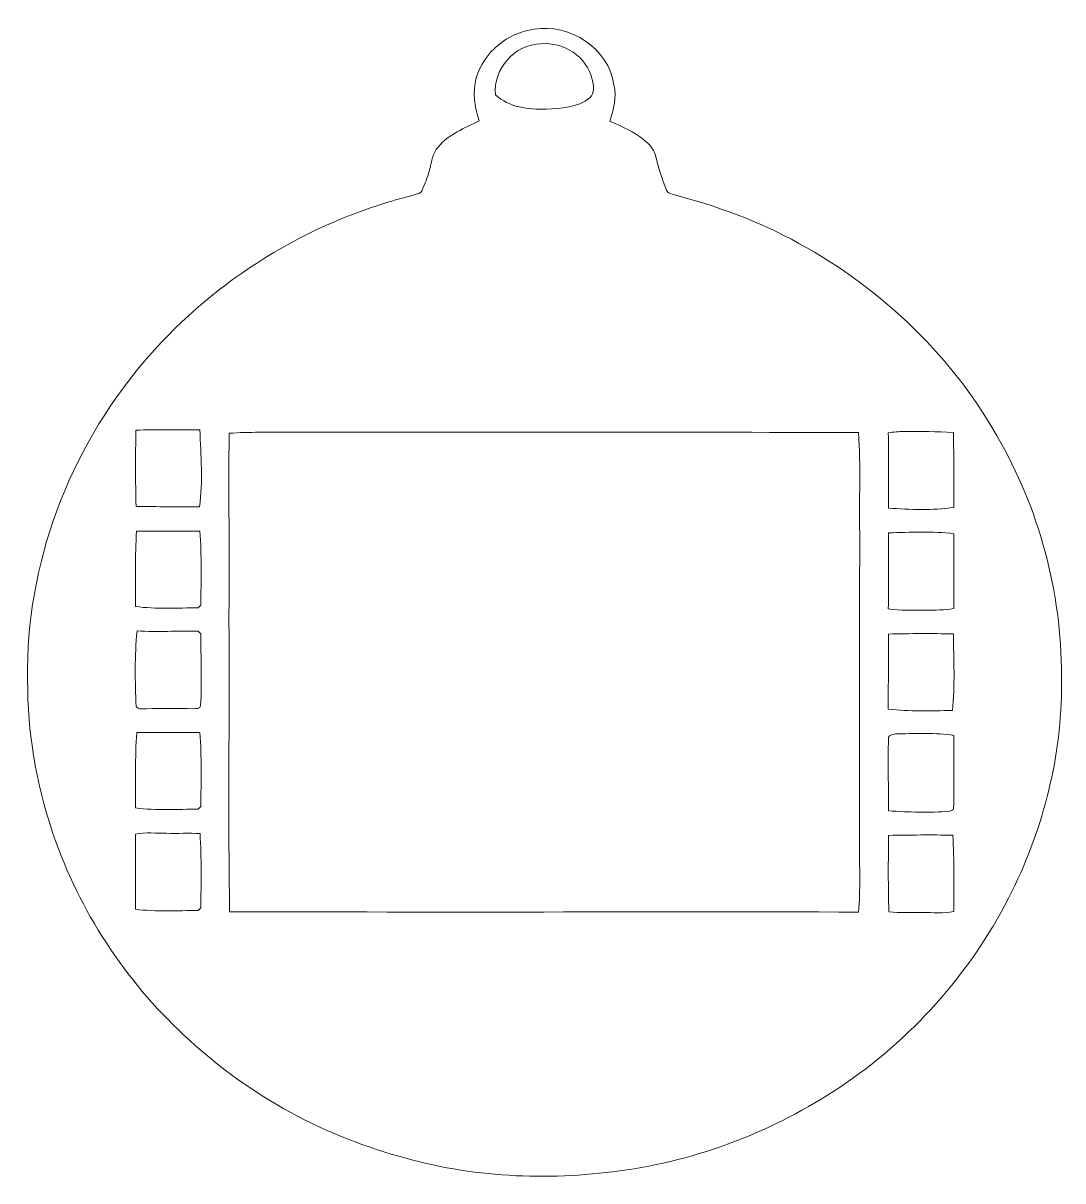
# Model space of a CAD drawing. Header units: centimetres. Extents: x -14.3 to 14.3, y -15.9 to 15.9.
import ezdxf

# ---------------------------------------------------------------- set-up
doc = ezdxf.new("R2010")
doc.units = ezdxf.units.CM
doc.header["$MEASUREMENT"] = 0
doc.layers.add('Layer 1', color=7, linetype='Continuous')

msp = doc.modelspace()

# ---------------------------------------------------------------- linework, layer by layer
at = {"layer": 'Layer 1', "color": 9, "lineweight": 9}
for points, knots in [([(-0.2827, 15.76247), (0.68815, 15.92933), (1.77576, 15.24036), (1.90418, 14.23318), (1.90418, 14.23318), (1.99695, 13.89275), (1.89429, 13.55267), (1.79798, 13.22741), (1.79798, 13.22741), (2.1296, 13.08594), (2.46826, 12.94342), (2.74556, 12.70671), (2.74556, 12.70671), (2.87114, 12.60123), (3.00273, 12.47952), (3.04471, 12.31407), (3.04471, 12.31407), (3.12761, 11.98175), (3.23274, 11.65508), (3.3548, 11.33511), (3.3548, 11.33511), (3.37632, 11.26738), (3.45182, 11.24586), (3.51249, 11.22539), (3.51249, 11.22539), (4.71935, 10.90578), (5.90644, 10.48244), (6.99864, 9.87179), (6.99864, 9.87179), (9.31074, 8.60778), (11.28983, 6.70278), (12.55489, 4.38397), (12.55489, 4.38397), (13.68202, 2.37526), (14.25916, 0.06421), (14.22247, -2.23802), (14.22247, -2.23802), (14.23094, -4.21216), (13.73247, -6.17114), (12.8671, -7.93996), (12.8671, -7.93996), (11.825, -10.04746), (10.23714, -11.88296), (8.30074, -13.21681), (8.30074, -13.21681), (6.5037, -14.45789), (4.42407, -15.29115), (2.2619, -15.60971), (2.2619, -15.60971), (0.24753, -15.91239), (-1.83598, -15.84219), (-3.80272, -15.29221), (-3.80272, -15.29221), (-6.01181, -14.70906), (-8.08438, -13.59499), (-9.76572, -12.04453), (-9.76572, -12.04453), (-11.41354, -10.56287), (-12.68531, -8.66669), (-13.44519, -6.586), (-13.44519, -6.586), (-13.91227, -5.24686), (-14.20296, -3.83539), (-14.21425, -2.41441), (-14.21425, -2.41441), (-14.3423, 0.74401), (-13.2173, 3.90667), (-11.23363, 6.35424), (-11.23363, 6.35424), (-9.46127, 8.55063), (-7.00947, 10.18576), (-4.3093, 11.00314), (-4.3093, 11.00314), (-4.02779, 11.09734), (-3.73639, 11.15413), (-3.45417, 11.24586), (-3.45417, 11.24586), (-3.38503, 11.26843), (-3.36245, 11.34675), (-3.33387, 11.40531), (-3.33387, 11.40531), (-3.26685, 11.57535), (-3.19559, 11.74504), (-3.15396, 11.92354), (-3.15396, 11.92354), (-3.10245, 12.12709), (-3.07776, 12.35287), (-2.92994, 12.5155), (-2.92994, 12.5155), (-2.64102, 12.87745), (-2.19687, 13.04149), (-1.79576, 13.24469), (-1.79576, 13.24469), (-1.93335, 13.61934), (-1.98203, 14.03597), (-1.8769, 14.42509), (-1.8769, 14.42509), (-1.66912, 15.13276), (-1.01295, 15.67533), (-0.2827, 15.76247), (-0.2827, 15.76247), (-0.2827, 15.76247), (-0.2827, 15.76247), (-0.2827, 15.76247)], [0, 0, 0, 0, 0.03703704, 0.03703704, 0.03703704, 0.03703704, 0.07407407, 0.07407407, 0.07407407, 0.07407407, 0.11111111, 0.11111111, 0.11111111, 0.11111111, 0.14814815, 0.14814815, 0.14814815, 0.14814815, 0.18518519, 0.18518519, 0.18518519, 0.18518519, 0.22222222, 0.22222222, 0.22222222, 0.22222222, 0.25925926, 0.25925926, 0.25925926, 0.25925926, 0.2962963, 0.2962963, 0.2962963, 0.2962963, 0.33333333, 0.33333333, 0.33333333, 0.33333333, 0.37037037, 0.37037037, 0.37037037, 0.37037037, 0.40740741, 0.40740741, 0.40740741, 0.40740741, 0.44444444, 0.44444444, 0.44444444, 0.44444444, 0.48148148, 0.48148148, 0.48148148, 0.48148148, 0.51851852, 0.51851852, 0.51851852, 0.51851852, 0.55555556, 0.55555556, 0.55555556, 0.55555556, 0.59259259, 0.59259259, 0.59259259, 0.59259259, 0.62962963, 0.62962963, 0.62962963, 0.62962963, 0.66666667, 0.66666667, 0.66666667, 0.66666667, 0.7037037, 0.7037037, 0.7037037, 0.7037037, 0.74074074, 0.74074074, 0.74074074, 0.74074074, 0.77777778, 0.77777778, 0.77777778, 0.77777778, 0.81481481, 0.81481481, 0.81481481, 0.81481481, 0.85185185, 0.85185185, 0.85185185, 0.85185185, 0.88888889, 0.88888889, 0.88888889, 0.88888889, 0.92592593, 0.92592593, 0.92592593, 0.92592593, 1, 1, 1, 1]), ([(-1.3502, 13.95589), (-0.97238, 13.61829), (-0.44745, 13.54103), (0.04115, 13.56678), (0.04115, 13.56678), (0.4539, 13.5883), (0.91181, 13.601), (1.24906, 13.87511), (1.24906, 13.87511), (1.38171, 14.00281), (1.35348, 14.21871), (1.31292, 14.37923), (1.31292, 14.37923), (1.17745, 15.00223), (0.5234, 15.42416), (-0.09925, 15.35854), (-0.09925, 15.35854), (-0.81222, 15.3603), (-1.42605, 14.66604), (-1.3502, 13.95589), (-1.3502, 13.95589), (-1.3502, 13.95589), (-1.3502, 13.95589), (-1.3502, 13.95589)], [0, 0, 0, 0, 0.14285714, 0.14285714, 0.14285714, 0.14285714, 0.28571429, 0.28571429, 0.28571429, 0.28571429, 0.42857143, 0.42857143, 0.42857143, 0.42857143, 0.57142857, 0.57142857, 0.57142857, 0.57142857, 0.71428571, 0.71428571, 0.71428571, 0.71428571, 1, 1, 1, 1]), ([(-11.24068, 4.73569), (-11.25444, 4.03684), (-11.25444, 3.33728), (-11.2368, 2.63808), (-11.2368, 2.63808), (-10.65507, 2.62467), (-10.07299, 2.63208), (-9.49126, 2.62644), (-9.49126, 2.62644), (-9.3946, 3.32705), (-9.45245, 4.04249), (-9.48209, 4.74628), (-9.48209, 4.74628), (-10.0684, 4.74804), (-10.65472, 4.75227), (-11.24068, 4.73569), (-11.24068, 4.73569), (-11.24068, 4.73569), (-11.24068, 4.73569), (-11.24068, 4.73569)], [0, 0, 0, 0, 0.16666667, 0.16666667, 0.16666667, 0.16666667, 0.33333333, 0.33333333, 0.33333333, 0.33333333, 0.5, 0.5, 0.5, 0.5, 0.66666667, 0.66666667, 0.66666667, 0.66666667, 1, 1, 1, 1]), ([(-8.67174, 4.64962), (-8.71268, 2.98909), (-8.64565, 1.32786), (-8.68127, -0.33337), (-8.68127, -0.33337), (-8.66222, -3.05893), (-8.70668, -5.78449), (-8.66188, -8.51005), (-8.66188, -8.51005), (-2.89643, -8.52875), (2.86903, -8.5097), (8.63447, -8.51922), (8.63447, -8.51922), (8.69797, -7.89834), (8.66376, -7.2711), (8.6634, -6.64774), (8.6634, -6.64774), (8.6754, -3.79729), (8.66199, -0.94685), (8.67257, 1.90395), (8.67257, 1.90395), (8.64787, 2.8254), (8.70538, 3.74897), (8.63659, 4.66867), (8.63659, 4.66867), (3.41936, 4.68736), (-1.79788, 4.67008), (-7.01511, 4.67749), (-7.01511, 4.67749), (-7.56756, 4.67643), (-8.12036, 4.68772), (-8.67174, 4.64962), (-8.67174, 4.64962), (-8.67174, 4.64962), (-8.67174, 4.64962), (-8.67174, 4.64962)], [0, 0, 0, 0, 0.1, 0.1, 0.1, 0.1, 0.2, 0.2, 0.2, 0.2, 0.3, 0.3, 0.3, 0.3, 0.4, 0.4, 0.4, 0.4, 0.5, 0.5, 0.5, 0.5, 0.6, 0.6, 0.6, 0.6, 0.7, 0.7, 0.7, 0.7, 0.8, 0.8, 0.8, 0.8, 1, 1, 1, 1]), ([(9.45821, 4.65773), (9.46033, 3.96876), (9.45821, 3.27978), (9.46103, 2.59045), (9.46103, 2.59045), (10.05899, 2.54883), (10.66436, 2.52801), (11.2602, 2.60915), (11.2602, 2.60915), (11.25738, 3.2953), (11.26549, 3.98146), (11.24785, 4.6669), (11.24785, 4.6669), (10.79665, 4.70183), (10.34439, 4.69371), (9.89283, 4.69618), (9.89283, 4.69618), (9.74643, 4.69936), (9.60144, 4.68525), (9.45821, 4.65773), (9.45821, 4.65773), (9.45821, 4.65773), (9.45821, 4.65773), (9.45821, 4.65773)], [0, 0, 0, 0, 0.14285714, 0.14285714, 0.14285714, 0.14285714, 0.28571429, 0.28571429, 0.28571429, 0.28571429, 0.42857143, 0.42857143, 0.42857143, 0.42857143, 0.57142857, 0.57142857, 0.57142857, 0.57142857, 0.71428571, 0.71428571, 0.71428571, 0.71428571, 1, 1, 1, 1]), ([(-11.22551, 1.95863), (-11.26432, 1.26754), (-11.24562, 0.57503), (-11.25091, -0.11676), (-11.25091, -0.11676), (-10.68012, -0.18732), (-10.10155, -0.15557), (-9.52759, -0.15063), (-9.52759, -0.15063), (-9.50325, -0.12629), (-9.47856, -0.10195), (-9.45386, -0.07831), (-9.45386, -0.07831), (-9.44891, 0.60079), (-9.43093, 1.28129), (-9.47962, 1.95933), (-9.47962, 1.95933), (-10.06135, 1.96145), (-10.64343, 1.96074), (-11.22551, 1.95863), (-11.22551, 1.95863), (-11.22551, 1.95863), (-11.22551, 1.95863), (-11.22551, 1.95863)], [0, 0, 0, 0, 0.14285714, 0.14285714, 0.14285714, 0.14285714, 0.28571429, 0.28571429, 0.28571429, 0.28571429, 0.42857143, 0.42857143, 0.42857143, 0.42857143, 0.57142857, 0.57142857, 0.57142857, 0.57142857, 0.71428571, 0.71428571, 0.71428571, 0.71428571, 1, 1, 1, 1]), ([(9.46738, 1.91206), (9.45291, 1.21462), (9.46139, 0.51647), (9.45786, -0.18132), (9.45786, -0.18132), (9.79652, -0.23318), (10.14013, -0.21096), (10.48162, -0.21378), (10.48162, -0.21378), (10.74126, -0.20778), (11.00373, -0.22436), (11.2602, -0.17427), (11.2602, -0.17427), (11.25702, 0.51189), (11.25844, 1.19804), (11.26232, 1.88419), (11.26232, 1.88419), (10.66859, 1.96709), (10.06393, 1.91982), (9.46738, 1.91206), (9.46738, 1.91206), (9.46738, 1.91206), (9.46738, 1.91206), (9.46738, 1.91206)], [0, 0, 0, 0, 0.14285714, 0.14285714, 0.14285714, 0.14285714, 0.28571429, 0.28571429, 0.28571429, 0.28571429, 0.42857143, 0.42857143, 0.42857143, 0.42857143, 0.57142857, 0.57142857, 0.57142857, 0.57142857, 0.71428571, 0.71428571, 0.71428571, 0.71428571, 1, 1, 1, 1]), ([(-11.20858, -0.78845), (-11.28019, -1.47707), (-11.25832, -2.17381), (-11.23715, -2.86526), (-11.23715, -2.86526), (-11.17436, -2.96297), (-11.03607, -2.91817), (-10.94541, -2.92981), (-10.94541, -2.92981), (-10.51678, -2.915), (-10.0878, -2.92029), (-9.65917, -2.92558), (-9.65917, -2.92558), (-9.5851, -2.91888), (-9.46198, -2.94075), (-9.45914, -2.83421), (-9.45914, -2.83421), (-9.42599, -2.18051), (-9.45527, -1.52505), (-9.45492, -0.871), (-9.45492, -0.871), (-9.47856, -0.8449), (-9.50254, -0.8195), (-9.52618, -0.79374), (-9.52618, -0.79374), (-10.0871, -0.78845), (-10.64766, -0.81526), (-11.20858, -0.78845), (-11.20858, -0.78845), (-11.20858, -0.78845), (-11.20858, -0.78845), (-11.20858, -0.78845)], [0, 0, 0, 0, 0.11111111, 0.11111111, 0.11111111, 0.11111111, 0.22222222, 0.22222222, 0.22222222, 0.22222222, 0.33333333, 0.33333333, 0.33333333, 0.33333333, 0.44444444, 0.44444444, 0.44444444, 0.44444444, 0.55555556, 0.55555556, 0.55555556, 0.55555556, 0.66666667, 0.66666667, 0.66666667, 0.66666667, 0.77777778, 0.77777778, 0.77777778, 0.77777778, 1, 1, 1, 1]), ([(9.46738, -0.87347), (9.45468, -1.56209), (9.46033, -2.25072), (9.4568, -2.93934), (9.4568, -2.93934), (10.04065, -3.00848), (10.63155, -2.97603), (11.21892, -2.98026), (11.21892, -2.98026), (11.29795, -2.28), (11.2542, -1.57233), (11.24679, -0.86959), (11.24679, -0.86959), (10.65377, -0.85478), (10.06005, -0.8583), (9.46738, -0.87347), (9.46738, -0.87347), (9.46738, -0.87347), (9.46738, -0.87347), (9.46738, -0.87347)], [0, 0, 0, 0, 0.16666667, 0.16666667, 0.16666667, 0.16666667, 0.33333333, 0.33333333, 0.33333333, 0.33333333, 0.5, 0.5, 0.5, 0.5, 0.66666667, 0.66666667, 0.66666667, 0.66666667, 1, 1, 1, 1]), ([(-11.21881, -3.57963), (-11.26608, -4.27037), (-11.24597, -4.96322), (-11.25127, -5.65537), (-11.25127, -5.65537), (-10.68012, -5.72593), (-10.10155, -5.69418), (-9.52759, -5.68924), (-9.52759, -5.68924), (-9.50325, -5.6649), (-9.47856, -5.64056), (-9.45386, -5.61692), (-9.45386, -5.61692), (-9.44891, -4.93747), (-9.43093, -4.25732), (-9.47962, -3.57928), (-9.47962, -3.57928), (-10.05923, -3.57716), (-10.6392, -3.57822), (-11.21881, -3.57963), (-11.21881, -3.57963), (-11.21881, -3.57963), (-11.21881, -3.57963), (-11.21881, -3.57963)], [0, 0, 0, 0, 0.14285714, 0.14285714, 0.14285714, 0.14285714, 0.28571429, 0.28571429, 0.28571429, 0.28571429, 0.42857143, 0.42857143, 0.42857143, 0.42857143, 0.57142857, 0.57142857, 0.57142857, 0.57142857, 0.71428571, 0.71428571, 0.71428571, 0.71428571, 1, 1, 1, 1]), ([(9.46103, -3.7532), (9.44516, -4.4136), (9.46455, -5.0747), (9.46139, -5.73581), (9.46139, -5.73581), (10.01912, -5.77144), (10.5811, -5.79225), (11.1392, -5.74745), (11.1392, -5.74745), (11.18188, -5.73228), (11.25456, -5.71641), (11.25456, -5.65996), (11.25456, -5.65996), (11.27572, -4.99462), (11.25103, -4.32822), (11.26055, -3.66289), (11.26055, -3.66289), (10.75996, -3.57822), (10.24596, -3.61385), (9.74114, -3.61703), (9.74114, -3.61703), (9.66176, -3.62091), (9.44939, -3.61561), (9.46103, -3.7532), (9.46103, -3.7532), (9.46103, -3.7532), (9.46103, -3.7532), (9.46103, -3.7532)], [0, 0, 0, 0, 0.125, 0.125, 0.125, 0.125, 0.25, 0.25, 0.25, 0.25, 0.375, 0.375, 0.375, 0.375, 0.5, 0.5, 0.5, 0.5, 0.625, 0.625, 0.625, 0.625, 0.75, 0.75, 0.75, 0.75, 1, 1, 1, 1]), ([(-11.25056, -6.37963), (-11.24633, -7.06684), (-11.2488, -7.7544), (-11.25162, -8.44232), (-11.25162, -8.44232), (-10.68047, -8.51287), (-10.10192, -8.48113), (-9.52795, -8.47583), (-9.52795, -8.47583), (-9.50325, -8.45184), (-9.47819, -8.42856), (-9.45316, -8.40563), (-9.45316, -8.40563), (-9.44928, -7.72406), (-9.43164, -7.04144), (-9.47678, -6.36128), (-9.47678, -6.36128), (-9.78511, -6.3447), (-10.09415, -6.36093), (-10.40248, -6.35282), (-10.40248, -6.35282), (-10.6847, -6.35493), (-10.97222, -6.31578), (-11.25056, -6.37963), (-11.25056, -6.37963), (-11.25056, -6.37963), (-11.25056, -6.37963), (-11.25056, -6.37963)], [0, 0, 0, 0, 0.125, 0.125, 0.125, 0.125, 0.25, 0.25, 0.25, 0.25, 0.375, 0.375, 0.375, 0.375, 0.5, 0.5, 0.5, 0.5, 0.625, 0.625, 0.625, 0.625, 0.75, 0.75, 0.75, 0.75, 1, 1, 1, 1]), ([(9.46738, -6.41208), (9.45362, -7.11235), (9.45327, -7.81332), (9.47126, -8.51358), (9.47126, -8.51358), (9.77888, -8.55521), (10.09039, -8.52487), (10.39977, -8.53545), (10.39977, -8.53545), (10.68588, -8.52311), (10.97762, -8.56614), (11.2602, -8.50088), (11.2602, -8.50088), (11.25491, -7.80097), (11.27678, -7.10035), (11.23233, -6.4015), (11.23233, -6.4015), (10.6439, -6.39974), (10.05546, -6.39515), (9.46738, -6.41208)], [0, 0, 0, 0, 0.16666667, 0.16666667, 0.16666667, 0.16666667, 0.33333333, 0.33333333, 0.33333333, 0.33333333, 0.5, 0.5, 0.5, 0.5, 0.66666667, 0.66666667, 0.66666667, 0.66666667, 1, 1, 1, 1])]:
    msp.add_open_spline(points, degree=3, knots=knots, dxfattribs=at)

doc.saveas('drawing.dxf')
